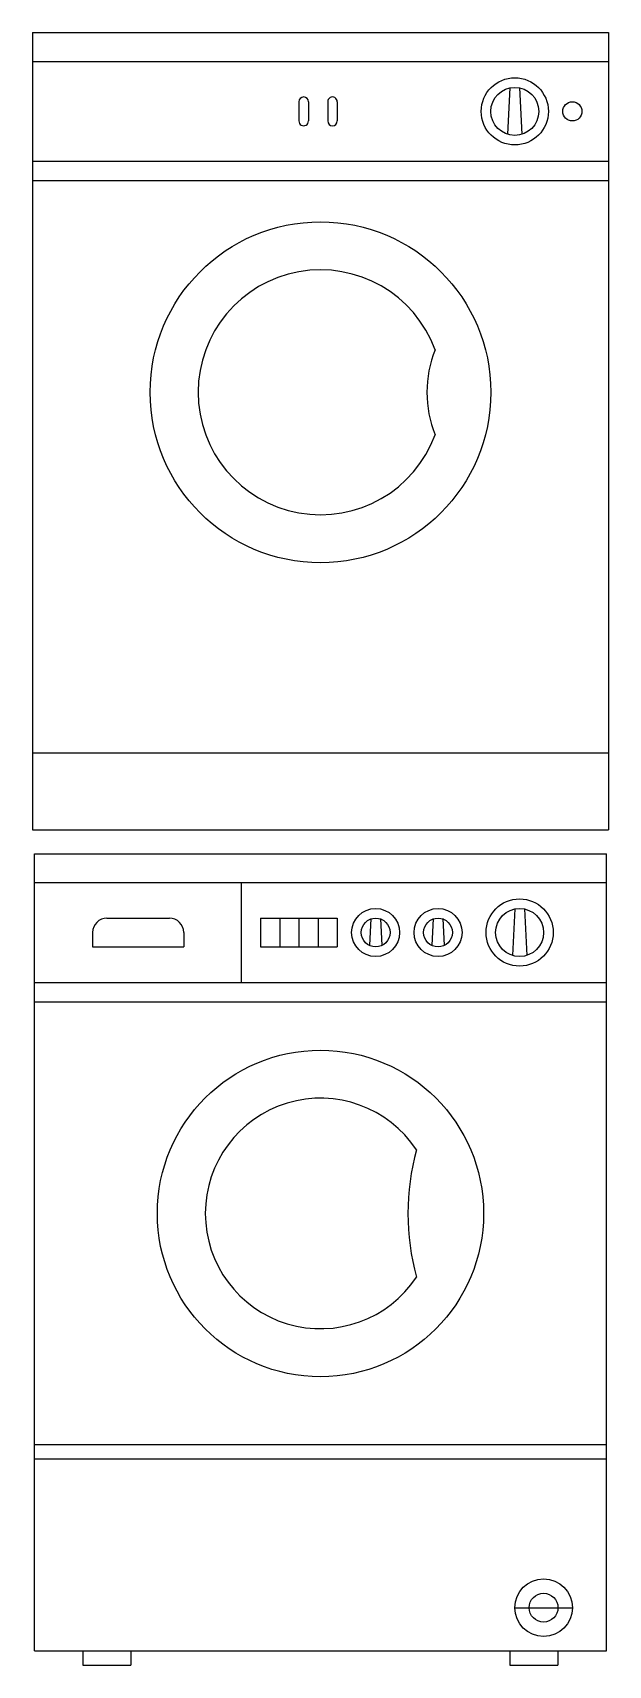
# Model space of a CAD drawing. Extents: x 54212 to 54812, y 12584 to 14284.
import ezdxf

# ---------------------------------------------------------------- set-up
doc = ezdxf.new("R2010")
doc.units = 0
doc.header["$LTSCALE"] = 500
doc.header["$MEASUREMENT"] = 0
doc.layers.add('BOSCH1', color=3, linetype='CONTINUOUS')
doc.layers.add('BOSCH2', color=1, linetype='CONTINUOUS')

msp = doc.modelspace()

# ---------------------------------------------------------------- linework, layer by layer
at = {"layer": 'BOSCH1'}
for p, q in [((54212.2, 14284.5), (54812.2, 14284.5)), ((54212.2, 14284.5), (54212.2, 13454.5)), ((54812.2, 14284.5), (54812.2, 13454.5)), ((54212.2, 14254.5), (54812.2, 14254.5)), ((54489.7, 14212.5), (54489.7, 14192.5)), ((54499.7, 14212.5), (54499.7, 14192.5)), ((54519.7, 14212.5), (54519.7, 14192.5)), ((54529.7, 14212.5), (54529.7, 14192.5)), ((54212.2, 14150.5), (54812.2, 14150.5)), ((54212.2, 13534.5), (54812.2, 13534.5)), ((54212.2, 13454.5), (54812.2, 13454.5)), ((54214.2, 13429.5), (54810.2, 13429.5)), ((54214.2, 12599.5), (54214.2, 13429.5)), ((54810.2, 12599.5), (54810.2, 13429.5)), ((54214.7, 13399.5), (54809.7, 13399.5)), ((54429.7, 13399.5), (54429.7, 13295.5)), ((54449.7, 13362.5), (54449.7, 13332.5)), ((54449.7, 13362.5), (54529.7, 13362.5)), ((54529.7, 13362.5), (54529.7, 13332.5)), ((54449.7, 13332.5), (54529.7, 13332.5)), ((54214.2, 13295.5), (54810.2, 13295.5)), ((54214.2, 12799.5), (54810.2, 12799.5)), ((54714.7, 12644.5), (54774.7, 12644.5)), ((54214.2, 12599.5), (54810.2, 12599.5)), ((54264.7, 12599.5), (54264.7, 12584.5)), ((54314.7, 12599.5), (54314.7, 12584.5)), ((54709.7, 12599.5), (54709.7, 12584.5)), ((54759.7, 12599.5), (54759.7, 12584.5)), ((54264.7, 12584.5), (54314.7, 12584.5)), ((54709.7, 12584.5), (54759.7, 12584.5))]:
    msp.add_line(p, q, dxfattribs=at)
for centre, radius in [((54714.7, 14202.5), 35), ((54774.7, 14202.5), 10), ((54512.2, 13910), 177.5), ((54719.7, 13347.5), 35), ((54569.7, 13347.5), 25), ((54634.7, 13347.5), 25), ((54512.2, 13055), 170), ((54744.7, 12644.5), 30)]:
    msp.add_circle(centre, radius, dxfattribs=at)
for centre, radius, start, end in [((54494.7, 14212.5), 5, 0, 180), ((54524.7, 14212.5), 5, 359.9984, 180), ((54494.7, 14192.5), 5, 179.9981, 0.0019), ((54524.7, 14192.5), 5, 180, 0), ((54512.2, 13910), 127.5, 20.3117, 339.6883), ((54740.6, 13910), 117.5, 157.8701, 202.1299), ((54512.2, 13055), 120, 33.5573, 326.4427), ((54856.8, 13055), 253.4, 164.8228, 195.1772)]:
    msp.add_arc(centre, radius, start, end, dxfattribs=at)
at = {"layer": 'BOSCH2'}
for p, q in [((54709.7, 14227), (54707.2, 14178.6)), ((54719.7, 14227), (54722.2, 14178.6)), ((54212.2, 14130.5), (54812.2, 14130.5)), ((54289.7, 13362.5), (54354.7, 13362.5)), ((54469.7, 13362.5), (54469.7, 13332.5)), ((54489.7, 13362.5), (54489.7, 13332.5)), ((54509.7, 13362.5), (54509.7, 13332.5)), ((54714.7, 13372), (54712.2, 13323.6)), ((54724.7, 13372), (54727.2, 13323.6)), ((54274.7, 13347.5), (54274.7, 13332.5)), ((54369.7, 13347.5), (54369.7, 13332.5)), ((54564.7, 13362), (54563.3, 13333.9)), ((54574.7, 13362), (54576.2, 13333.9)), ((54629.7, 13362), (54628.3, 13333.9)), ((54639.7, 13362), (54641.2, 13333.9)), ((54274.7, 13332.5), (54369.7, 13332.5)), ((54214.2, 13275.5), (54810.2, 13275.5)), ((54214.2, 12814.5), (54810.2, 12814.5))]:
    msp.add_line(p, q, dxfattribs=at)
for centre, radius in [((54714.7, 14202.5), 25), ((54569.7, 13347.5), 15), ((54634.7, 13347.5), 15), ((54719.7, 13347.5), 25), ((54744.7, 12644.5), 15)]:
    msp.add_circle(centre, radius, dxfattribs=at)
for centre, start, end in [((54289.7, 13347.5), 90, 180), ((54354.7, 13347.5), 0, 90)]:
    msp.add_arc(centre, 15, start, end, dxfattribs=at)

doc.saveas('drawing.dxf')
